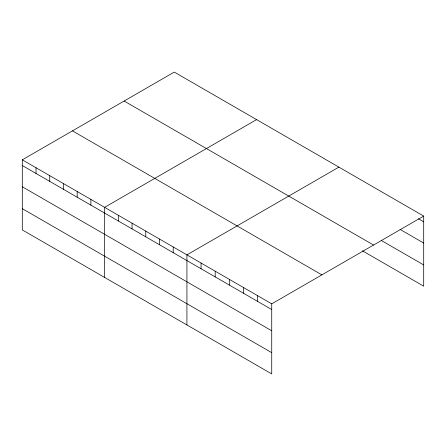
<?xml version="1.0" encoding="UTF-8"?>
<svg xmlns="http://www.w3.org/2000/svg" width="446" height="446" viewBox="0 0 446 446"><rect width="100%" height="100%" fill="white"/><g stroke="black" fill="none" stroke-linecap="round" stroke-linejoin="round"><path stroke-width="0.67" d="M271.731 330.787L271.731 303.832L22.3 159.824L22.3 229.907L271.731 373.915L271.731 330.787L22.3 186.779M22.3 159.824L174.269 72.085L423.7 216.093L423.7 286.176L362.453 250.814M256.584 119.606L104.615 207.345L104.615 277.429M338.893 167.127L186.924 254.867L186.924 324.95M271.731 303.832L423.7 216.093M418.398 218.746L423.7 221.807M400.14 229.45L423.7 243.048M381.297 240.455L423.7 264.935M124.122 101.036L373.553 245.044M72.447 130.868L321.878 274.875M22.3 165.538L271.731 309.546M22.3 208.667L271.731 352.675M257.598 295.67L257.598 301.385M243.46 287.508L243.46 293.228M229.328 279.352L229.328 285.066M215.195 271.19L215.195 276.905M201.057 263.029L201.057 268.743M173.204 246.95L173.204 252.665M159.49 239.028L159.49 244.743M145.77 231.106L145.77 236.82M132.049 223.184L132.049 228.904M118.329 215.267L118.329 220.982M90.895 199.423L90.895 205.143M77.175 191.507L77.175 197.221M63.455 183.585L63.455 189.299M49.74 175.663L49.74 181.377M36.02 167.746L36.02 173.461"/></g></svg>
